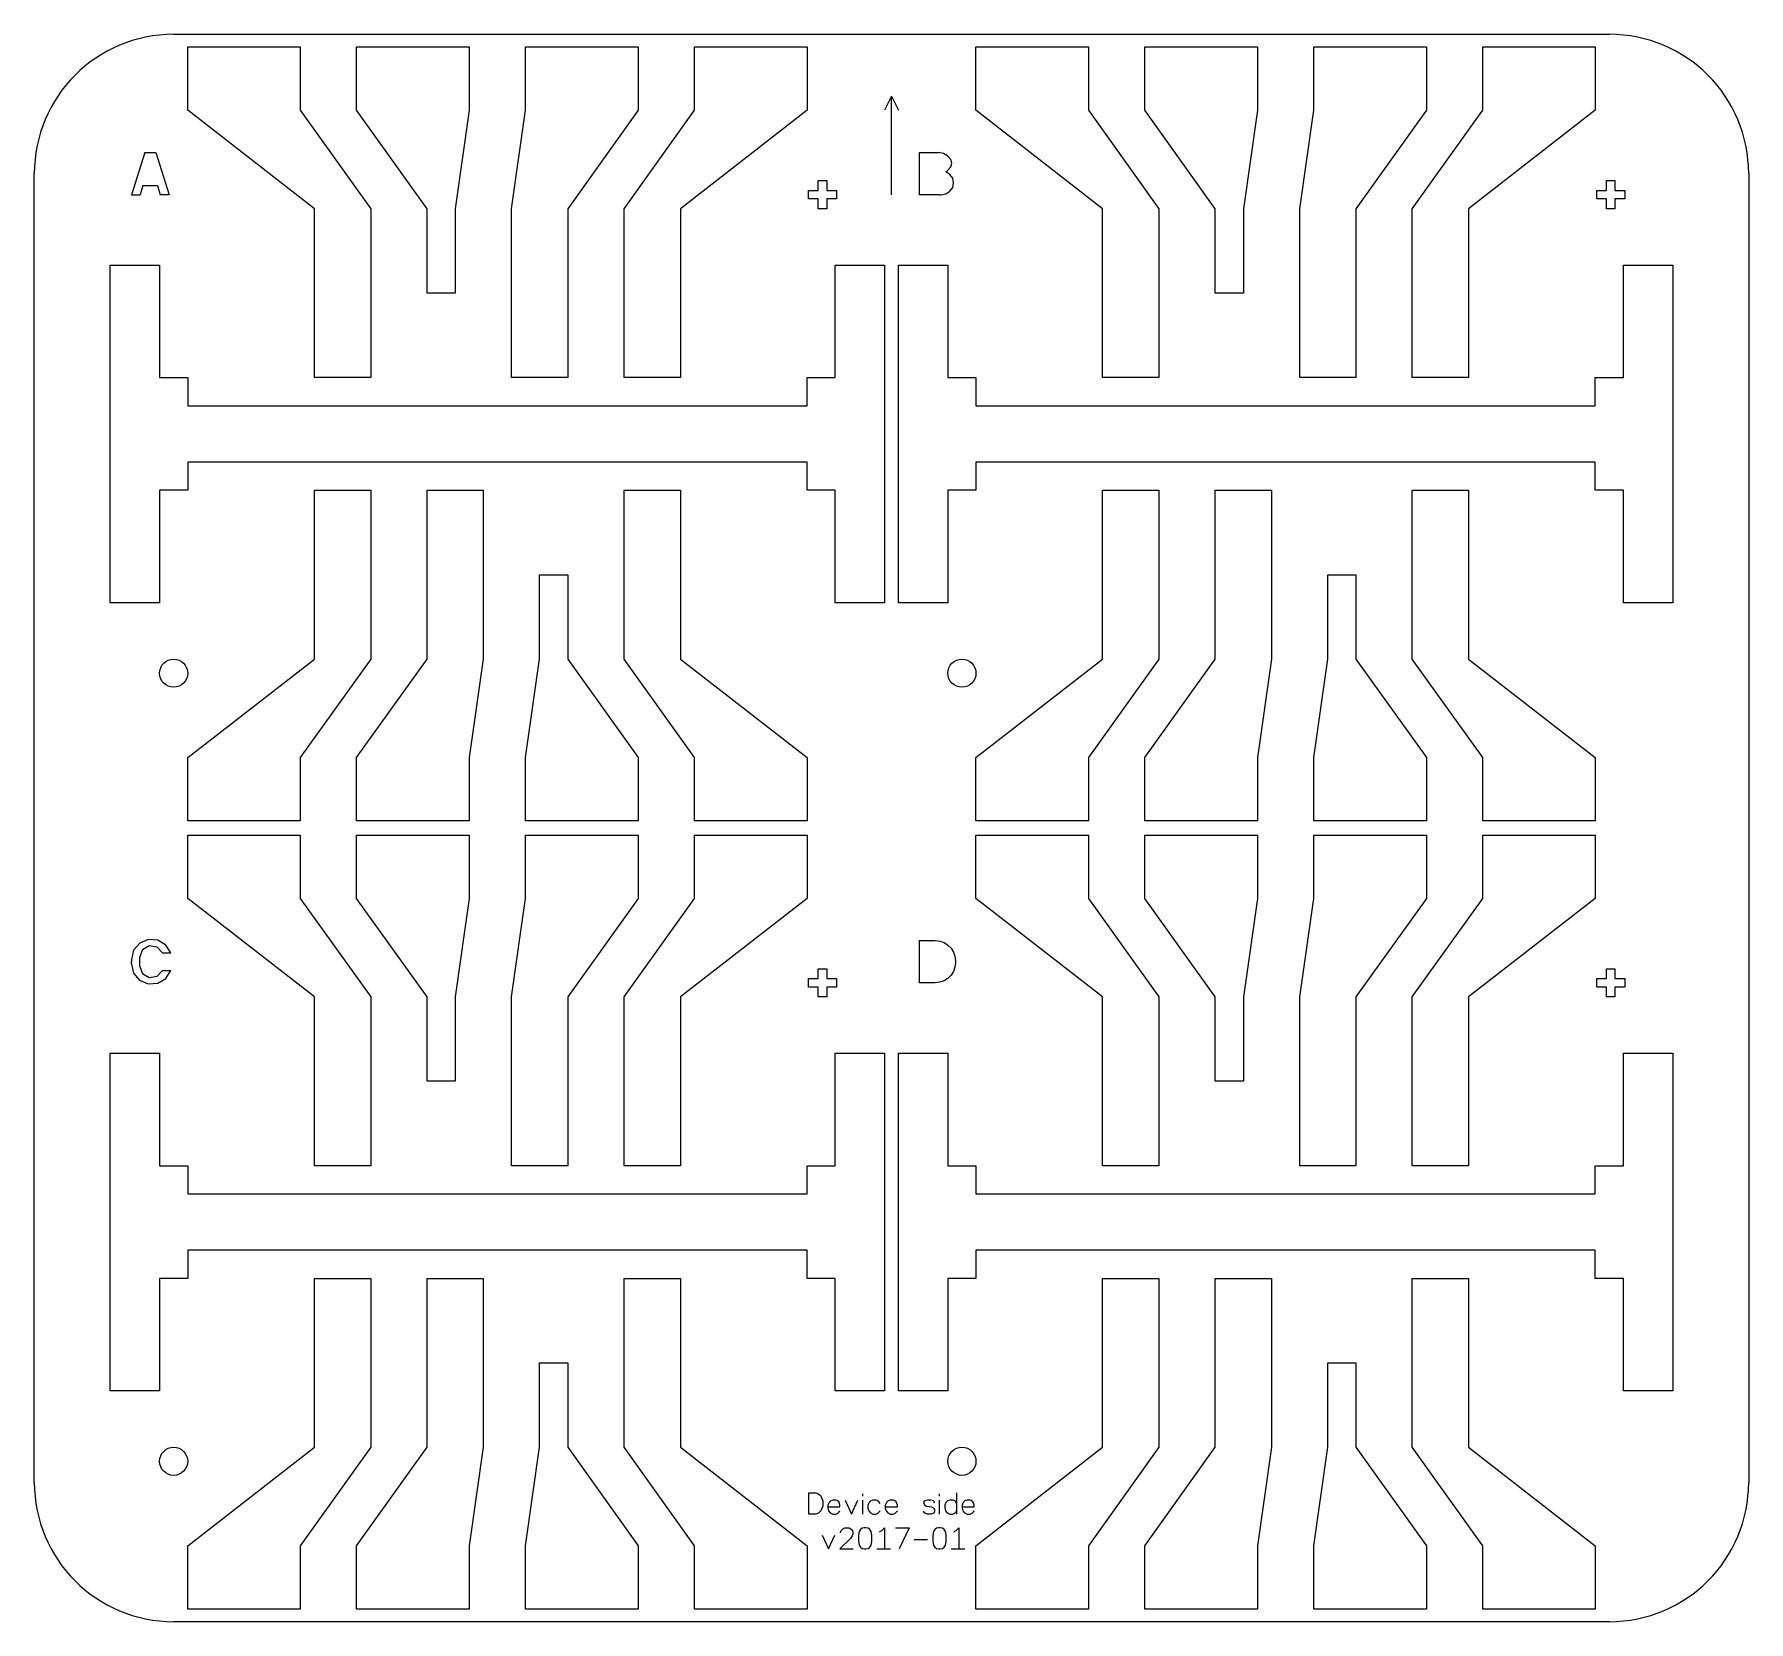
# Model space of a CAD drawing. Extents: x -30.5 to 30.4, y -28.2 to 28.2.
import ezdxf

# ---------------------------------------------------------------- set-up
doc = ezdxf.new("R2010")
doc.units = 0
doc.header["$MEASUREMENT"] = 0
doc.layers.add('cut', color=7, linetype='Continuous', lineweight=0)
doc.layers.add('engrave', color=5, linetype='Continuous', lineweight=5)

msp = doc.modelspace()

# ---------------------------------------------------------------- linework, layer by layer
at = {"layer": 'cut', "linetype": 'Continuous'}
for p, q in [((-25.5, 28.2), (25.5, 28.2)), ((-26.527, 24), (-27, 22.5)), ((-26.527, 24), (-26.136, 24)), ((-26.136, 24), (-25.663, 22.5)), ((-30.45, -23.25), (-30.45, 23.25)), ((30.45, 23.25), (30.45, -23.25)), ((-26.592, 22.826), (-26.69, 22.5)), ((-26.592, 22.826), (-26.071, 22.826)), ((-26.071, 22.826), (-25.973, 22.5)), ((-27, 22.5), (-26.69, 22.5)), ((-25.663, 22.5), (-25.973, 22.5)), ((-27, -4.668), (-27, -4.749)), ((-27, -4.831), (-27, -4.749)), ((-25.892, -4.44), (-25.598, -4.44)), ((-25.892, -5.059), (-25.598, -5.059)), ((25.5, -28.2), (-25.5, -28.2))]:
    msp.add_line(p, q, dxfattribs=at)
for points in [[(-21, 27.75), (-21, 25.5), (-18.5, 22), (-18.5, 16), (-20.5, 16), (-20.5, 22), (-25, 25.5), (-25, 27.75)], [(-15.5, 19), (-16.5, 19), (-16.5, 22), (-19, 25.5), (-19, 27.75), (-15, 27.75), (-15, 25.5), (-15.5, 22), (-15.5, 19)], [(-13.5, 16), (-13.5, 22), (-13, 25.5), (-13, 27.75), (-9, 27.75), (-9, 25.5), (-11.5, 22), (-11.5, 16)], [(-9.5, 22), (-7, 25.5), (-7, 27.75), (-3, 27.75), (-3, 25.5), (-7.5, 22), (-7.5, 16), (-9.5, 16)], [(7, 27.75), (7, 25.5), (9.5, 22), (9.5, 16), (7.5, 16), (7.5, 22), (3, 25.5), (3, 27.75)], [(12.5, 19), (11.5, 19), (11.5, 22), (9, 25.5), (9, 27.75), (13, 27.75), (13, 25.5), (12.5, 22), (12.5, 19)], [(14.5, 16), (14.5, 22), (15, 25.5), (15, 27.75), (19, 27.75), (19, 25.5), (16.5, 22), (16.5, 16)], [(18.5, 22), (21, 25.5), (21, 27.75), (25, 27.75), (25, 25.5), (20.5, 22), (20.5, 16), (18.5, 16)], [(-2.6, 22), (-2.6, 22.35), (-2.95, 22.35), (-2.95, 22.65), (-2.6, 22.65), (-2.6, 23), (-2.3, 23), (-2.3, 22.65), (-1.95, 22.65), (-1.95, 22.35), (-2.3, 22.35), (-2.3, 22)], [(25.4, 22), (25.4, 22.35), (25.05, 22.35), (25.05, 22.65), (25.4, 22.65), (25.4, 23), (25.7, 23), (25.7, 22.65), (26.05, 22.65), (26.05, 22.35), (25.7, 22.35), (25.7, 22)], [(-27.75, 8), (-27.75, 20), (-26, 20), (-26, 16), (-25, 16), (-25, 15), (-3, 15), (-3, 16), (-2, 16), (-2, 20), (-0.25, 20), (-0.25, 8), (-2, 8), (-2, 12), (-3, 12), (-3, 13), (-25, 13), (-25, 12), (-26, 12), (-26, 8)], [(0.25, 8), (0.25, 20), (2, 20), (2, 16), (3, 16), (3, 15), (25, 15), (25, 16), (26, 16), (26, 20), (27.75, 20), (27.75, 8), (26, 8), (26, 12), (25, 12), (25, 13), (3, 13), (3, 12), (2, 12), (2, 8)], [(-18.5, 6), (-21, 2.5), (-21, 0.25), (-25, 0.25), (-25, 2.5), (-20.5, 6), (-20.5, 12), (-18.5, 12)], [(-14.5, 12), (-14.5, 6), (-15, 2.5), (-15, 0.25), (-19, 0.25), (-19, 2.5), (-16.5, 6), (-16.5, 12)], [(-7, 0.25), (-7, 2.5), (-9.5, 6), (-9.5, 12), (-7.5, 12), (-7.5, 6), (-3, 2.5), (-3, 0.25)], [(9.5, 6), (7, 2.5), (7, 0.25), (3, 0.25), (3, 2.5), (7.5, 6), (7.5, 12), (9.5, 12)], [(13.5, 12), (13.5, 6), (13, 2.5), (13, 0.25), (9, 0.25), (9, 2.5), (11.5, 6), (11.5, 12)], [(21, 0.25), (21, 2.5), (18.5, 6), (18.5, 12), (20.5, 12), (20.5, 6), (25, 2.5), (25, 0.25)], [(-12.5, 9), (-11.5, 9), (-11.5, 6), (-9, 2.5), (-9, 0.25), (-13, 0.25), (-13, 2.5), (-12.5, 6), (-12.5, 9)], [(15.5, 9), (16.5, 9), (16.5, 6), (19, 2.5), (19, 0.25), (15, 0.25), (15, 2.5), (15.5, 6), (15.5, 9)], [(-21, -0.25), (-21, -2.5), (-18.5, -6), (-18.5, -12), (-20.5, -12), (-20.5, -6), (-25, -2.5), (-25, -0.25)], [(-15.5, -9), (-16.5, -9), (-16.5, -6), (-19, -2.5), (-19, -0.25), (-15, -0.25), (-15, -2.5), (-15.5, -6), (-15.5, -9)], [(-13.5, -12), (-13.5, -6), (-13, -2.5), (-13, -0.25), (-9, -0.25), (-9, -2.5), (-11.5, -6), (-11.5, -12)], [(-9.5, -6), (-7, -2.5), (-7, -0.25), (-3, -0.25), (-3, -2.5), (-7.5, -6), (-7.5, -12), (-9.5, -12)], [(7, -0.25), (7, -2.5), (9.5, -6), (9.5, -12), (7.5, -12), (7.5, -6), (3, -2.5), (3, -0.25)], [(12.5, -9), (11.5, -9), (11.5, -6), (9, -2.5), (9, -0.25), (13, -0.25), (13, -2.5), (12.5, -6), (12.5, -9)], [(14.5, -12), (14.5, -6), (15, -2.5), (15, -0.25), (19, -0.25), (19, -2.5), (16.5, -6), (16.5, -12)], [(18.5, -6), (21, -2.5), (21, -0.25), (25, -0.25), (25, -2.5), (20.5, -6), (20.5, -12), (18.5, -12)], [(1, -5.5), (1, -4), (1.554, -4), (1.714, -4.018), (1.866, -4.071), (2.002, -4.157), (2.115, -4.27), (2.201, -4.406), (2.254, -4.558), (2.272, -4.717), (2.272, -4.783), (2.254, -4.942), (2.201, -5.094), (2.115, -5.23), (2.002, -5.343), (1.866, -5.429), (1.714, -5.482), (1.554, -5.5)], [(-2.6, -6), (-2.6, -5.65), (-2.95, -5.65), (-2.95, -5.35), (-2.6, -5.35), (-2.6, -5), (-2.3, -5), (-2.3, -5.35), (-1.95, -5.35), (-1.95, -5.65), (-2.3, -5.65), (-2.3, -6)], [(25.4, -6), (25.4, -5.65), (25.05, -5.65), (25.05, -5.35), (25.4, -5.35), (25.4, -5), (25.7, -5), (25.7, -5.35), (26.05, -5.35), (26.05, -5.65), (25.7, -5.65), (25.7, -6)], [(-27.75, -20), (-27.75, -8), (-26, -8), (-26, -12), (-25, -12), (-25, -13), (-3, -13), (-3, -12), (-2, -12), (-2, -8), (-0.25, -8), (-0.25, -20), (-2, -20), (-2, -16), (-3, -16), (-3, -15), (-25, -15), (-25, -16), (-26, -16), (-26, -20)], [(0.25, -20), (0.25, -8), (2, -8), (2, -12), (3, -12), (3, -13), (25, -13), (25, -12), (26, -12), (26, -8), (27.75, -8), (27.75, -20), (26, -20), (26, -16), (25, -16), (25, -15), (3, -15), (3, -16), (2, -16), (2, -20)], [(-18.5, -22), (-21, -25.5), (-21, -27.75), (-25, -27.75), (-25, -25.5), (-20.5, -22), (-20.5, -16), (-18.5, -16)], [(-14.5, -16), (-14.5, -22), (-15, -25.5), (-15, -27.75), (-19, -27.75), (-19, -25.5), (-16.5, -22), (-16.5, -16)], [(-7, -27.75), (-7, -25.5), (-9.5, -22), (-9.5, -16), (-7.5, -16), (-7.5, -22), (-3, -25.5), (-3, -27.75)], [(9.5, -22), (7, -25.5), (7, -27.75), (3, -27.75), (3, -25.5), (7.5, -22), (7.5, -16), (9.5, -16)], [(13.5, -16), (13.5, -22), (13, -25.5), (13, -27.75), (9, -27.75), (9, -25.5), (11.5, -22), (11.5, -16)], [(21, -27.75), (21, -25.5), (18.5, -22), (18.5, -16), (20.5, -16), (20.5, -22), (25, -25.5), (25, -27.75)], [(-12.5, -19), (-11.5, -19), (-11.5, -22), (-9, -25.5), (-9, -27.75), (-13, -27.75), (-13, -25.5), (-12.5, -22), (-12.5, -19)], [(15.5, -19), (16.5, -19), (16.5, -22), (19, -25.5), (19, -27.75), (15, -27.75), (15, -25.5), (15.5, -22), (15.5, -19)]]:
    msp.add_lwpolyline(points, close=True, dxfattribs=at)
for points in [[(1.717, 22.5), (1, 22.5), (1, 24), (1.652, 24)], [(1.717, 22.5), (1.75, 22.5), (1.929, 22.533), (2.076, 22.63), (2.174, 22.761), (2.207, 22.924), (2.174, 23.087), (2.076, 23.217), (1.929, 23.315), (1.995, 23.364), (2.109, 23.495), (2.141, 23.625), (2.109, 23.755), (1.995, 23.886), (1.848, 23.967), (1.652, 24)], [(-25.603, -4.439), (-25.78, -4.157), (-26.066, -3.985), (-26.399, -3.961), (-26.706, -4.09), (-26.922, -4.344), (-27, -4.668)], [(-25.891, -4.44), (-26.083, -4.229), (-26.366, -4.187), (-26.611, -4.334), (-26.707, -4.602)], [(-27, -4.831), (-26.923, -5.156), (-26.707, -5.41), (-26.399, -5.539), (-26.066, -5.515), (-25.781, -5.343), (-25.603, -5.06)], [(-26.707, -4.896), (-26.611, -5.165), (-26.366, -5.312), (-26.084, -5.27), (-25.892, -5.059)]]:
    msp.add_lwpolyline(points, dxfattribs=at)
msp.add_polyline3d([(-26.707, -4.602, 0), (-26.707, -4.749, 0), (-26.707, -4.896, 0)], dxfattribs=at)
at = {"layer": 'cut'}
for centre in [(-25.5, 5.5), (2.5, 5.5), (-25.5, -22.5), (2.5, -22.5)]:
    msp.add_circle(centre, 0.5, dxfattribs=at)
at = {"layer": 'cut', "linetype": 'Continuous'}
for centre, start, end in [((-25.5, 23.25), 90, 180), ((25.5, 23.25), 360, 90), ((-25.5, -23.25), 180, 270), ((25.5, -23.25), 270, 360)]:
    msp.add_arc(centre, 4.95, start, end, dxfattribs=at)
at = {"layer": 'engrave', "linetype": 'Continuous', "lineweight": 5}
for p, q in [((0, 26), (-0.25, 25.5)), ((0, 22.5), (0, 26)), ((0, 26), (0.25, 25.5)), ((-1.02, -23.745), (-1.02, -23.655)), ((1.71, -23.745), (1.71, -23.655)), ((2.325, -24.375), (2.325, -23.625)), ((-1.02, -24.375), (-1.02, -23.88)), ((1.71, -24.375), (1.71, -23.88)), ((-0.247, -24.864), (-0.247, -25.614)), ((2.393, -24.864), (2.393, -25.614)), ((0.803, -25.284), (1.283, -25.284)), ((-0.517, -25.614), (-0.037, -25.614)), ((2.123, -25.614), (2.603, -25.614))]:
    msp.add_line(p, q, dxfattribs=at)
for points in [[(-2.94, -23.625), (-2.685, -23.625), (-2.595, -23.655), (-2.505, -23.73), (-2.445, -23.91), (-2.445, -24.09), (-2.505, -24.255), (-2.595, -24.345), (-2.685, -24.375), (-2.94, -24.375)], [(-0.937, -24.864), (-0.967, -24.864), (-1.042, -24.879), (-1.102, -24.924), (-1.147, -24.999), (-1.162, -25.059), (-1.177, -25.134), (-1.177, -25.239), (-1.177, -25.344), (-1.162, -25.419), (-1.147, -25.479), (-1.102, -25.554), (-1.042, -25.599), (-0.967, -25.614), (-0.937, -25.614), (-0.907, -25.614), (-0.832, -25.599), (-0.772, -25.554), (-0.727, -25.479), (-0.712, -25.419), (-0.697, -25.344), (-0.697, -25.239), (-0.697, -25.134), (-0.712, -25.059), (-0.727, -24.999), (-0.772, -24.924), (-0.832, -24.879), (-0.907, -24.864)], [(1.703, -24.864), (1.673, -24.864), (1.598, -24.879), (1.538, -24.924), (1.493, -24.999), (1.478, -25.059), (1.463, -25.134), (1.463, -25.239), (1.463, -25.344), (1.478, -25.419), (1.493, -25.479), (1.538, -25.554), (1.598, -25.599), (1.673, -25.614), (1.703, -25.614), (1.733, -25.614), (1.808, -25.599), (1.868, -25.554), (1.913, -25.479), (1.928, -25.419), (1.943, -25.344), (1.943, -25.239), (1.943, -25.134), (1.928, -25.059), (1.913, -24.999), (1.868, -24.924), (1.808, -24.879), (1.733, -24.864)]]:
    msp.add_lwpolyline(points, close=True, dxfattribs=at)
for points in [[(-1.875, -23.94), (-1.935, -23.895), (-1.98, -23.88), (-2.085, -23.88), (-2.16, -23.91), (-2.22, -23.97), (-2.265, -24.06), (-2.265, -24.165), (-2.235, -24.255), (-2.175, -24.33), (-2.085, -24.375), (-1.98, -24.375), (-1.905, -24.345), (-1.86, -24.3), (-1.83, -24.255)], [(-2.265, -24.12), (-1.83, -24.12), (-1.83, -24.06), (-1.845, -24), (-1.875, -23.94)], [(-1.65, -23.88), (-1.425, -24.375), (-1.2, -23.88)], [(-0.405, -24), (-0.45, -23.94), (-0.51, -23.895), (-0.555, -23.88), (-0.66, -23.88), (-0.735, -23.91), (-0.795, -23.97), (-0.84, -24.06), (-0.84, -24.165), (-0.81, -24.255), (-0.75, -24.33), (-0.66, -24.375), (-0.555, -24.375), (-0.48, -24.345), (-0.435, -24.3), (-0.405, -24.255)], [(0.165, -23.94), (0.105, -23.895), (0.06, -23.88), (-0.045, -23.88), (-0.12, -23.91), (-0.18, -23.97), (-0.225, -24.06), (-0.225, -24.165), (-0.195, -24.255), (-0.135, -24.33), (-0.045, -24.375), (0.06, -24.375), (0.135, -24.345), (0.18, -24.3), (0.21, -24.255)], [(-0.225, -24.12), (0.21, -24.12), (0.21, -24.06), (0.195, -24), (0.165, -23.94)], [(1.53, -23.985), (1.5, -23.91), (1.395, -23.88), (1.275, -23.88), (1.17, -23.91), (1.14, -23.97), (1.17, -24.045), (1.245, -24.09), (1.425, -24.12), (1.5, -24.165), (1.53, -24.225), (1.53, -24.27), (1.5, -24.345), (1.395, -24.375), (1.275, -24.375), (1.185, -24.345), (1.14, -24.27)], [(2.325, -24), (2.28, -23.94), (2.22, -23.895), (2.175, -23.88), (2.07, -23.88), (1.995, -23.91), (1.935, -23.97), (1.89, -24.06), (1.89, -24.165), (1.92, -24.255), (1.98, -24.33), (2.07, -24.375), (2.175, -24.375), (2.25, -24.345), (2.295, -24.3), (2.325, -24.255)], [(2.895, -23.94), (2.835, -23.895), (2.79, -23.88), (2.685, -23.88), (2.61, -23.91), (2.55, -23.97), (2.505, -24.06), (2.505, -24.165), (2.535, -24.255), (2.595, -24.33), (2.685, -24.375), (2.79, -24.375), (2.865, -24.345), (2.91, -24.3), (2.94, -24.255)], [(2.505, -24.12), (2.94, -24.12), (2.94, -24.06), (2.925, -24), (2.895, -23.94)], [(-1.807, -25.044), (-1.807, -25.014), (-1.792, -24.954), (-1.732, -24.894), (-1.657, -24.864), (-1.507, -24.864), (-1.432, -24.909), (-1.387, -24.969), (-1.372, -25.014), (-1.372, -25.089), (-1.402, -25.149), (-1.462, -25.239), (-1.837, -25.614), (-1.357, -25.614)], [(-0.247, -24.864), (-0.352, -24.969), (-0.442, -25.014)], [(0.143, -24.864), (0.623, -24.864), (0.278, -25.614)], [(2.393, -24.864), (2.288, -24.969), (2.198, -25.014)], [(-2.467, -25.119), (-2.242, -25.614), (-2.017, -25.119)]]:
    msp.add_lwpolyline(points, dxfattribs=at)

doc.saveas('drawing.dxf')
